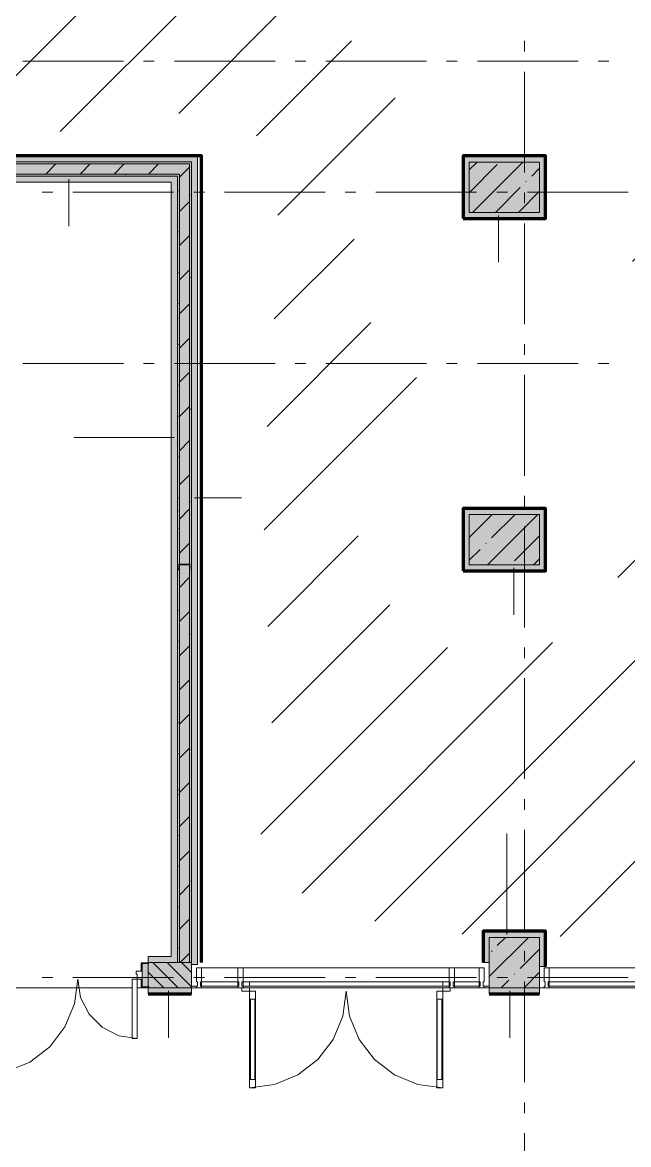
# Model space of a CAD drawing. Header units: millimetres. Extents: x -537608 to 253996, y -217170 to 186033.
# Drawn here: x -230416 to -224392, y 146964 to 158107 of the extents above; entities that cross this region are included whole.
import ezdxf

# ---------------------------------------------------------------- set-up
doc = ezdxf.new("R2010")
doc.units = ezdxf.units.MM
doc.layers.add('16) Лак 1.6м', color=160, linetype='Continuous', lineweight=90)
doc.layers.add('2) окраска коммуникации', color=152, linetype='Continuous', lineweight=30)
doc.layers.add('PDF _Геометрия', color=7, linetype='Continuous')
doc.layers.add('PDF _Сплошная заливка', color=7, linetype='Continuous', true_color=0xffffff)

msp = doc.modelspace()

# ---------------------------------------------------------------- hatches: boundary and pattern name
at = {"layer": '2) окраска коммуникации'}
h = msp.add_hatch(dxfattribs=at)
h.set_pattern_fill('ANSI31', color=5, scale=222)
h.set_pattern_definition([(45, (-258045.5, 58244.4), (-498.4042, 498.4042), [])])
edge = h.paths.add_edge_path()
edge.add_spline(control_points=[(-235816.1191, 159271.232), (-236159.4574, 159033.9082), (-238070.707, 158782.2879), (-238638.1634, 158432.2404), (-238105.9898, 157437.1958), (-235754.1232, 157437.1958), (-234964.4457, 157111.2328), (-232629.7463, 157197.0128), (-230260.7124, 156905.3617), (-229350.8658, 157179.8572), (-227823.0111, 157317.1047), (-227874.2427, 155408.2821), (-228097.4122, 152976.7837), (-227822.7426, 150724.7104), (-228269.0815, 149763.9784), (-227084.5653, 149112.0524), (-225299.2066, 148991.9613), (-224269.1925, 149077.7406), (-223393.6804, 150141.4089), (-223033.1746, 151942.7824), (-223033.1746, 154550.2232), (-224114.1503, 155620.6235), (-222534.7954, 157233.2822), (-223616.3097, 158108.2349), (-222328.7917, 159257.6825), (-224405.9872, 160750.2232), (-223221.471, 161659.5139), (-222637.7958, 162380.0636), (-222998.3466, 163910.6161), (-224371.6993, 165660.5215), (-222551.1261, 167750.2232), (-223117.6326, 168979.9453), (-222465.2915, 170352.4203), (-223735.6423, 171364.6211), (-222688.4609, 172325.3538), (-224215.7041, 173378.4158), (-222584.8491, 174510.7078), (-223546.1958, 175199.8757), (-221881.0047, 176020.4302), (-223048.3552, 176912.5392), (-223134.1899, 177993.3638), (-224026.8692, 177461.5296), (-225297.22, 177718.8682), (-226378.7358, 177221.3459), (-228541.766, 177135.5666), (-230052.4535, 177838.96), (-230103.9537, 176483.6406), (-230103.9537, 175397.7837), (-229211.2743, 175199.8757), (-230121.1209, 173498.5077), (-229039.6066, 172812.2698), (-230258.4573, 170776.7837), (-229761.2561, 169941.1373), (-230774.103, 168425.7837), (-229332.0829, 167750.2232), (-232123.453, 166650.2232), (-233452.141, 167750.2232), (-234104.4836, 166681.5095), (-235855.5078, 167750.2232), (-235443.0905, 165700.2452), (-235100.8307, 164170.835), (-235942.0098, 164546.6834), (-235461.3365, 162982.3976), (-236062.1774, 161973.2927), (-234156.6512, 161458.6141), (-236010.6772, 160206.231), (-235472.7808, 159508.5559), (-235816.1191, 159271.232)], knot_values=[0, 0, 0, 0, 1, 2, 3, 4, 5, 6, 7, 8, 9, 10, 11, 12, 13, 14, 15, 16, 17, 18, 19, 20, 21, 22, 23, 24, 25, 26, 27, 28, 29, 30, 31, 32, 33, 34, 35, 36, 37, 38, 39, 40, 41, 42, 43, 44, 45, 46, 47, 48, 49, 50, 51, 52, 53, 54, 55, 56, 57, 58, 59, 60, 61, 62, 63, 64, 65, 65, 65, 65], degree=3, periodic=0)
edge = h.paths.add_edge_path(flags=16)
edge.add_arc((-231889.6573, 159033.0748), 1468.0305, 125.00000005, 234.99999995, ccw=False)
edge.add_arc((-231607.6582, 161840.8916), 1959.6809, 125.00000005, 234.99999995, ccw=False)
edge.add_arc((-231767.132, 163405.6521), 965.4036, 67.59470151, 177.59470141, ccw=False)
edge.add_arc((-231443.7098, 163069.927), 1229.0586, -22.07713269, 87.92286721, ccw=False)
edge.add_arc((-231143.3293, 161410.3894), 1461.9881, -54.99999995, 54.99999995, ccw=False)
edge.add_arc((-231576.0596, 159327.8343), 1548.9823, -75.15767463, 34.84232527, ccw=False)
edge.add_arc((-231955.4787, 158374.0401), 947.5729, 215.00000005, 324.99999995, ccw=False)
edge = h.paths.add_edge_path(flags=16)
edge.add_arc((-225566.369, 153285.6185), 1536.9915, 125.00000005, 234.99999995, ccw=False)
edge.add_arc((-225538.421, 155843.592), 1585.7174, 125.00000005, 234.99999995, ccw=False)
edge.add_arc((-225137.7183, 159013.7421), 2284.3212, 125.00000005, 234.99999995, ccw=False)
edge.add_arc((-225658.2126, 162012.8119), 1376.867, 125.00000005, 234.99999995, ccw=False)
edge.add_arc((-225574.7307, 164105.3721), 1301.2124, 117.8493612, 227.8493611, ccw=False)
edge.add_arc((-225369.6285, 164519.2026), 1097.085, 27.81836399, 137.81836389, ccw=False)
edge.add_arc((-225613.8121, 163296.7221), 2117.3814, -54.99999995, 54.99999995, ccw=False)
edge.add_arc((-225663.381, 159757.0156), 2203.8023, -54.99999995, 54.99999995, ccw=False)
edge.add_arc((-225163.6815, 156860.1623), 1332.6027, -54.99999995, 54.99999995, ccw=False)
edge.add_arc((-225407.0732, 154329.3545), 1756.9432, -54.99999995, 54.99999995, ccw=False)
edge.add_arc((-225725.9779, 153175.5991), 1357.0078, 237.85706584, 347.85706574, ccw=False)
edge = h.paths.add_edge_path(flags=16)
edge.add_arc((-226395.9174, 168135.9149), 1371.9136, 125.00000005, 234.99999995, ccw=False)
edge.add_arc((-226384.8551, 170399.3253), 1391.2002, 125.00000005, 234.99999995, ccw=False)
edge.add_arc((-226325.4529, 172763.3694), 1494.7648, 125.00000005, 234.99999995, ccw=False)
edge.add_arc((-225896.8545, 175145.79), 1730.4953, 112.00238998, 222.00238988, ccw=False)
edge.add_arc((-226212.3841, 175253.0022), 1533.7869, -7.46862395, 102.53137595, ccw=False)
edge.add_arc((-225760.6269, 173526.9207), 1863.7748, -54.99999995, 54.99999995, ccw=False)
edge.add_arc((-225829.2376, 170375.5045), 1983.3939, -54.99999995, 54.99999995, ccw=False)
edge.add_arc((-225610.4468, 168098.6002), 1126.7789, -74.63234793, 35.36765197, ccw=False)
edge.add_arc((-226247.326, 167667.1454), 1142.021, 215.00000005, 324.99999995, ccw=False)
at = {"layer": 'PDF _Сплошная заливка', "true_color": 0xff7d7d, "transparency": 33554559}
for points in [[(-228736.194, 156721.2553), (-228736.194, 156781.2538), (-239466.1914, 156781.2538), (-239466.1914, 156721.2553), (-229935.4537, 156721.2553)], [(-228736.194, 148751.256), (-228676.1933, 148751.256), (-228676.1933, 156781.2538), (-228736.194, 156781.2538), (-228736.194, 148771.257)], [(-225976.1937, 156720.9065), (-225216.1946, 156720.9065), (-225216.1946, 156780.9072), (-226036.1944, 156780.9072), (-226036.1944, 156720.9065)], [(-225276.1932, 149021.2558), (-225276.1932, 149081.2565), (-225836.1936, 149081.2565), (-225836.1936, 149021.2558), (-225761.1072, 149021.2558)]]:
    msp.add_hatch(color=11, dxfattribs=at).paths.add_polyline_path(points)
at = {"layer": 'PDF _Сплошная заливка', "transparency": 33554559}
for points in [[(-228756.1928, 156701.2544), (-228736.194, 156701.2544), (-228736.194, 156721.2553), (-239526.192, 156721.2553), (-239526.192, 156701.2544), (-237026.5398, 156701.2544), (-237026.5398, 156720.9065), (-236326.5393, 156720.9065), (-236326.5393, 156701.2544), (-231726.1921, 156701.2544), (-231726.1921, 156720.9065), (-231026.1938, 156720.9065), (-231026.1938, 156701.2544), (-229935.4537, 156701.2544)], [(-228876.1941, 148771.257), (-228856.1931, 148771.257), (-228856.1931, 156581.2552), (-228876.1941, 156581.2552), (-228876.1941, 149213.056)]]:
    msp.add_hatch(color=256, dxfattribs=at).paths.add_polyline_path(points)
h = msp.add_hatch(color=256, dxfattribs=at)
h.paths.add_polyline_path([(-228856.1931, 156601.254), (-228756.1928, 156601.254), (-228756.1928, 156701.2544), (-231026.1938, 156701.2544), (-231026.1938, 156601.254), (-229935.4537, 156601.254)], flags=0)
h.paths.add_polyline_path([(-231726.1921, 156601.254), (-231726.1921, 156701.2544), (-236326.5393, 156701.2544), (-236326.5393, 156601.254), (-234944.6682, 156601.254)], flags=0)
h.paths.add_polyline_path([(-237026.5398, 156601.254), (-237026.5398, 156701.2544), (-239526.192, 156701.2544), (-239526.192, 156601.254), (-238284.1467, 156601.254)], flags=0)
h = msp.add_hatch(color=256, dxfattribs=at)
h.paths.add_polyline_path([(-228876.1941, 156581.2552), (-228856.1931, 156581.2552), (-228856.1931, 156601.254), (-231026.1938, 156601.254), (-231026.1938, 156581.2552), (-229935.4537, 156581.2552)], flags=0)
h.paths.add_polyline_path([(-231726.1921, 156581.2552), (-231726.1921, 156601.254), (-236326.5393, 156601.254), (-236326.5393, 156581.2552), (-234944.6682, 156581.2552)], flags=0)
h.paths.add_polyline_path([(-237026.5398, 156581.2552), (-237026.5398, 156601.254), (-238716.1906, 156601.254), (-238716.1906, 156581.2552), (-238284.1467, 156581.2552)], flags=0)
h.paths.add_polyline_path([(-238816.191, 156581.2552), (-238816.191, 156601.254), (-239526.192, 156601.254), (-239526.192, 156581.2552), (-239119.0147, 156581.2552)], flags=0)
at = {"layer": 'PDF _Сплошная заливка', "true_color": 0x56bc34, "transparency": 33554559}
msp.add_hatch(color=85, dxfattribs=at).paths.add_polyline_path([(-228936.1926, 156521.2545), (-228876.1941, 156521.2545), (-228876.1941, 156581.2552), (-230966.1931, 156581.2552), (-230966.1931, 156521.2545), (-229935.4537, 156521.2545)])
h = msp.add_hatch(color=85, dxfattribs=at)
h.paths.add_polyline_path([(-229100.5857, 148771.257), (-228936.1926, 148771.257), (-228936.1926, 148831.2555), (-229166.1926, 148831.2555), (-229166.1926, 148771.257)], flags=0)
h.paths.add_polyline_path([(-231126.192, 148771.257), (-230926.1934, 148771.257), (-230926.1934, 148831.2555), (-231126.192, 148831.2555)], flags=0)
at = {"layer": 'PDF _Сплошная заливка', "transparency": 33554559}
h = msp.add_hatch(color=256, dxfattribs=at)
h.paths.add_polyline_path([(-229100.5857, 148521.2561), (-228736.194, 148521.2561), (-228736.194, 148771.257), (-229164.1925, 148769.2569), (-229164.1925, 148521.2561)], flags=0)
h.paths.add_polyline_path([(-230926.1934, 148521.2561), (-230928.1935, 148771.257), (-231126.192, 148771.257), (-231126.192, 148521.2561), (-230928.1935, 148521.2561)], flags=0)
at = {"layer": 'PDF _Сплошная заливка', "true_color": 0xff7d7d, "transparency": 33554559}
h = msp.add_hatch(color=11, dxfattribs=at)
h.paths.add_polyline_path([(-229100.5857, 148461.2554), (-228736.194, 148461.2554), (-228736.194, 148521.2561), (-229166.1926, 148521.2561), (-229166.1926, 148461.2554)], flags=0)
h.paths.add_polyline_path([(-230926.1934, 148461.2554), (-230926.1934, 148521.2561), (-231066.1935, 148521.2561), (-231066.1935, 148461.2554)], flags=0)

# ---------------------------------------------------------------- linework, layer by layer
at = {"layer": '16) Лак 1.6м'}
for points in [[(-228636.1936, 148771.257), (-228636.1936, 156781.2538), (-239466.1914, 156781.2538), (-239466.1914, 157422.2548)], [(-225216.1946, 148731.2573), (-225216.1946, 149081.2565), (-225836.1936, 149081.2565), (-225836.1936, 148771.257)], [(-229166.1926, 148461.2554), (-228736.194, 148461.2554)], [(-225776.1929, 148461.2554), (-225276.1932, 148461.2554)]]:
    msp.add_lwpolyline(points, dxfattribs=at)
for points in [[(-226036.1944, 156160.9061), (-225216.1946, 156160.9061), (-225216.1946, 156780.9072), (-226036.1944, 156780.9072)], [(-226036.1944, 152660.9077), (-225216.1946, 152660.9077), (-225216.1946, 153280.9066), (-226036.1944, 153280.9066)]]:
    msp.add_lwpolyline(points, close=True, dxfattribs=at)
at = {"layer": 'PDF _Геометрия', "color": 253, "lineweight": 9, "true_color": 0xaaaaaa}
for p, q in [((-225426.1938, 157923.3311), (-225426.1938, 157817.4983)), ((-230411.588, 157721.2549), (-229411.5884, 157721.2549)), ((-229211.5876, 157721.2549), (-229105.7549, 157721.2549)), ((-228905.7541, 157721.2549), (-227905.7546, 157721.2549)), ((-227705.7538, 157721.2549), (-227599.9211, 157721.2549)), ((-227399.9224, 157721.2549), (-226399.9208, 157721.2549)), ((-226199.9222, 157721.2549), (-226094.0894, 157721.2549)), ((-225894.0886, 157721.2549), (-224894.0891, 157721.2549)), ((-224694.0884, 157721.2549), (-224588.2556, 157721.2549)), ((-225426.1938, 157617.4975), (-225426.1938, 156617.4981)), ((-230113.7893, 156421.2542), (-230219.622, 156421.2542)), ((-228913.789, 156421.2542), (-229913.7907, 156421.2542)), ((-228607.9576, 156421.2542), (-228713.7903, 156421.2542)), ((-227407.9573, 156421.2542), (-228407.9569, 156421.2542)), ((-227102.1238, 156421.2542), (-227207.9565, 156421.2542)), ((-225902.1235, 156421.2542), (-226902.123, 156421.2542)), ((-225596.2899, 156421.2542), (-225702.1248, 156421.2542)), ((-225426.1938, 156417.4973), (-225426.1938, 156311.6645)), ((-224396.2897, 156421.2542), (-225396.2914, 156421.2542)), ((-225426.1938, 156111.6637), (-225426.1938, 155111.6642)), ((-225426.1938, 154911.6656), (-225426.1938, 154805.8307)), ((-230411.588, 154721.254), (-229411.5884, 154721.254)), ((-229211.5876, 154721.254), (-229105.7549, 154721.254)), ((-228905.7541, 154721.254), (-227905.7546, 154721.254)), ((-227705.7538, 154721.254), (-227599.9211, 154721.254)), ((-227399.9224, 154721.254), (-226399.9208, 154721.254)), ((-226199.9222, 154721.254), (-226094.0894, 154721.254)), ((-225894.0886, 154721.254), (-224894.0891, 154721.254)), ((-224694.0884, 154721.254), (-224588.2556, 154721.254)), ((-225426.1938, 154605.8321), (-225426.1938, 153605.8325)), ((-225426.1938, 153405.8318), (-225426.1938, 153299.999)), ((-225426.1938, 153099.9982), (-225426.1938, 152099.9987)), ((-225426.1938, 151900.0001), (-225426.1938, 151794.1652)), ((-225426.1938, 151594.1666), (-225426.1938, 150594.167)), ((-225426.1938, 150394.1663), (-225426.1938, 150288.3336)), ((-225426.1938, 150088.3328), (-225426.1938, 149088.3332)), ((-225426.1938, 148888.3325), (-225426.1938, 148782.4998)), ((-228816.1934, 148771.257), (-228824.1938, 148771.257)), ((-230113.7893, 148621.2564), (-230219.622, 148621.2564)), ((-228913.789, 148621.2564), (-229913.7907, 148621.2564)), ((-228607.9576, 148621.2564), (-228713.7903, 148621.2564)), ((-227407.9573, 148621.2564), (-228407.9569, 148621.2564)), ((-227102.1238, 148621.2564), (-227207.9565, 148621.2564)), ((-225902.1235, 148621.2564), (-226902.123, 148621.2564)), ((-225596.2899, 148621.2564), (-225702.1248, 148621.2564)), ((-225426.1938, 148582.499), (-225426.1938, 147582.4994)), ((-224396.2897, 148621.2564), (-225396.2914, 148621.2564)), ((-225426.1938, 147382.5008), (-225426.1938, 147276.6659)), ((-225426.1938, 147076.6673), (-225426.1938, 146076.6677))]:
    msp.add_line(p, q, dxfattribs=at)
at = {"layer": 'PDF _Геометрия', "lineweight": 9}
for p, q in [((-228736.194, 156781.2538), (-239466.1914, 156781.2538)), ((-228676.1933, 156781.2538), (-228736.194, 156781.2538)), ((-228676.1933, 148751.256), (-228676.1933, 156781.2538)), ((-225216.1946, 156780.9072), (-226036.1944, 156780.9072)), ((-226036.1944, 156780.9072), (-226036.1944, 156720.9065)), ((-225216.1946, 156720.9065), (-225216.1946, 156780.9072)), ((-228736.194, 156721.2553), (-239466.1914, 156721.2553)), ((-228736.194, 156721.2553), (-239466.1914, 156721.2553)), ((-228756.1928, 156701.2544), (-231026.1938, 156701.2544)), ((-230182.2425, 156601.254), (-230082.242, 156701.2544)), ((-229842.8315, 156601.254), (-229742.831, 156701.2544)), ((-229503.4205, 156601.254), (-229403.4201, 156701.2544)), ((-229164.0074, 156601.254), (-229064.0091, 156701.2544)), ((-228824.5964, 156601.254), (-228756.1928, 156669.6576)), ((-228756.1928, 156601.254), (-228756.1928, 156701.2544)), ((-228736.194, 156701.2544), (-228736.194, 156721.2553)), ((-228736.194, 156701.2544), (-228736.194, 156721.2553)), ((-228736.194, 156601.254), (-228736.194, 156701.2544)), ((-226036.1944, 156720.9065), (-226036.1944, 156160.9061)), ((-225976.1937, 156643.1806), (-225898.4656, 156720.9065)), ((-225276.1932, 156720.9065), (-225976.1937, 156720.9065)), ((-225976.1937, 156720.9065), (-225976.1937, 156220.9068)), ((-225976.1937, 156220.9068), (-225976.1937, 156720.9065)), ((-225976.1937, 156720.9065), (-225276.1932, 156720.9065)), ((-225976.1937, 156415.0816), (-225696.7016, 156694.5716)), ((-225942.2696, 156220.9068), (-225442.2698, 156720.9065)), ((-225276.1932, 156220.9068), (-225276.1932, 156720.9065)), ((-225276.1932, 156720.9065), (-225276.1932, 156220.9068)), ((-225216.1946, 156220.9068), (-225216.1946, 156720.9065)), ((-228856.1931, 156601.254), (-231026.1938, 156601.254)), ((-231026.1938, 156581.2552), (-228876.1941, 156581.2552)), ((-228876.1941, 156581.2552), (-230966.1931, 156581.2552)), ((-228876.1941, 156521.2545), (-228876.1941, 156581.2552)), ((-228876.1941, 156581.2552), (-228876.1941, 156521.2545)), ((-228856.1931, 156569.6573), (-228824.5964, 156601.254)), ((-228856.1931, 156581.2552), (-228856.1931, 156601.254)), ((-228856.1931, 148771.257), (-228856.1931, 156581.2552)), ((-228756.1928, 156581.2552), (-228756.1928, 156601.254)), ((-228756.1928, 148771.257), (-228756.1928, 156581.2552)), ((-228736.194, 156581.2552), (-228736.194, 156601.254)), ((-228736.194, 156581.2552), (-228736.194, 148771.257)), ((-228736.194, 148771.257), (-228736.194, 156581.2552)), ((-225354.5542, 156580.5232), (-225276.1932, 156658.8842)), ((-228936.1926, 156521.2545), (-230966.1931, 156521.2545)), ((-229954.4039, 156551.2538), (-229954.4039, 156085.1049)), ((-228936.1926, 148831.2555), (-228936.1926, 156521.2545)), ((-228876.1941, 148771.257), (-228876.1941, 156521.2545)), ((-228876.1941, 156521.2545), (-228876.1941, 148771.257)), ((-225714.1706, 156220.9068), (-225468.6047, 156466.4748)), ((-225411.5795, 156523.4979), (-225406.8386, 156528.2409)), ((-225486.0716, 156220.9068), (-225276.1932, 156430.7853)), ((-228856.1931, 156230.2463), (-228756.1928, 156330.2466)), ((-226036.1944, 156160.9061), (-225976.1937, 156160.9061)), ((-225976.1937, 156220.9068), (-225276.1932, 156220.9068)), ((-225276.1932, 156220.9068), (-225976.1937, 156220.9068)), ((-225976.1937, 156160.9061), (-225216.1946, 156160.9061)), ((-225683.3533, 156190.9075), (-225683.3533, 155724.7565)), ((-225216.1946, 156160.9061), (-225216.1946, 156220.9068)), ((-228856.1931, 155890.8353), (-228756.1928, 155990.8357)), ((-228856.1931, 155551.4243), (-228756.1928, 155651.4247)), ((-228856.1931, 155212.0134), (-228756.1928, 155312.0137)), ((-228856.1931, 154872.6024), (-228756.1928, 154972.6028)), ((-228856.1931, 154533.1914), (-228756.1928, 154633.1918)), ((-228856.1931, 154193.7805), (-228756.1928, 154293.7808)), ((-228906.1934, 153985.8073), (-229906.1929, 153985.8073)), ((-228856.1931, 153854.3695), (-228756.1928, 153954.3677)), ((-228856.1931, 153514.9585), (-228756.1928, 153614.9567)), ((-228706.1926, 153386.9525), (-228240.0437, 153386.9525)), ((-228856.1931, 153175.5454), (-228756.1928, 153275.5458)), ((-225976.1937, 153280.9066), (-226036.1944, 153280.9066)), ((-226036.1944, 153280.9066), (-226036.1944, 152660.9077)), ((-225276.1932, 153280.9066), (-225976.1937, 153280.9066)), ((-225976.1937, 152993.6036), (-225748.8913, 153220.9082)), ((-225276.1932, 153220.9082), (-225976.1937, 153220.9082)), ((-225976.1937, 153220.9082), (-225976.1937, 152720.9084)), ((-225976.1937, 152720.9084), (-225976.1937, 153220.9082)), ((-225976.1937, 153220.9082), (-225276.1932, 153220.9082)), ((-225792.6931, 152720.9084), (-225292.6934, 153220.9082)), ((-225753.7269, 152987.9715), (-225520.7923, 153220.9082)), ((-225216.1946, 153280.9066), (-225276.1932, 153280.9066)), ((-225276.1932, 152720.9084), (-225276.1932, 153220.9082)), ((-225276.1932, 153220.9082), (-225276.1932, 152720.9084)), ((-225216.1946, 152720.9084), (-225216.1946, 153280.9066)), ((-225525.6279, 152759.8746), (-225276.1932, 153009.3094)), ((-228856.1931, 152836.1345), (-228756.1928, 152936.1348)), ((-225810.7521, 152930.9483), (-225806.0113, 152935.6892)), ((-225976.1937, 152765.5068), (-225867.7774, 152873.9231)), ((-225336.4974, 152720.9084), (-225276.1932, 152781.2105)), ((-226036.1944, 152660.9077), (-225976.1937, 152660.9077)), ((-225976.1937, 152720.9084), (-225276.1932, 152720.9084)), ((-225276.1932, 152720.9084), (-225976.1937, 152720.9084)), ((-225976.1937, 152660.9077), (-225216.1946, 152660.9077)), ((-225531.9145, 152690.9069), (-225531.9145, 152224.758)), ((-225216.1946, 152660.9077), (-225216.1946, 152720.9084)), ((-228856.1931, 152496.7235), (-228756.1928, 152596.7238)), ((-228856.1931, 152157.3125), (-228756.1928, 152257.3129)), ((-228856.1931, 151817.9016), (-228756.1928, 151917.9019)), ((-228856.1931, 151478.4906), (-228756.1928, 151578.4909)), ((-228856.1931, 151139.0796), (-228756.1928, 151239.08)), ((-228856.1931, 150799.6687), (-228756.1928, 150899.669)), ((-228856.1931, 150460.2577), (-228756.1928, 150560.258)), ((-228856.1931, 150120.8467), (-228756.1928, 150220.8471)), ((-225601.1858, 149051.2572), (-225601.1858, 150051.2568)), ((-228856.1931, 149781.4358), (-228756.1928, 149881.4339)), ((-228856.1931, 149442.0248), (-228756.1928, 149542.023)), ((-228856.1931, 149102.6117), (-228756.1928, 149202.612)), ((-225276.1932, 149081.2565), (-225836.1936, 149081.2565)), ((-225836.1936, 149081.2565), (-225836.1936, 149021.2558)), ((-225836.1936, 149021.2558), (-225836.1936, 148771.257)), ((-225776.1929, 148631.6358), (-225386.573, 149021.2558)), ((-225776.1929, 149021.2558), (-225776.1929, 148521.2561)), ((-225276.1932, 149021.2558), (-225776.1929, 149021.2558)), ((-225696.7016, 148939.2261), (-225614.6719, 149021.2558)), ((-225216.1946, 149081.2565), (-225276.1932, 149081.2565)), ((-225276.1932, 148521.2561), (-225276.1932, 149021.2558)), ((-225216.1946, 148731.2573), (-225216.1946, 149081.2565)), ((-225753.7269, 148882.2009), (-225748.986, 148886.9417)), ((-225468.6047, 148711.1272), (-225276.1932, 148903.5366)), ((-229164.1925, 148769.2569), (-229234.1937, 148769.2569)), ((-229234.1937, 148769.2569), (-229234.1937, 148686.2562)), ((-229226.1933, 148686.2562), (-229226.1933, 148761.2566)), ((-229226.1933, 148761.2566), (-229164.1925, 148761.2566)), ((-229226.1933, 148761.2566), (-229226.1933, 148531.2565)), ((-229166.1926, 148761.2566), (-229226.1933, 148761.2566)), ((-229166.1926, 148771.257), (-229166.1926, 148831.2555)), ((-229166.1926, 148831.2555), (-228936.1926, 148831.2555)), ((-229166.1926, 148771.257), (-228936.1926, 148771.257)), ((-228936.1926, 148771.257), (-229166.1926, 148771.257)), ((-229166.1926, 148531.2565), (-229166.1926, 148761.2566)), ((-229164.1925, 148761.2566), (-229164.1925, 148769.2569)), ((-228868.7212, 148521.2561), (-229118.7221, 148771.257)), ((-228736.194, 148530.1499), (-228977.3011, 148771.257)), ((-228936.1926, 148771.257), (-228876.1941, 148771.257)), ((-228876.1941, 148771.257), (-228936.1926, 148771.257)), ((-228876.1941, 148771.257), (-228856.1931, 148771.257)), ((-228756.1928, 148771.257), (-228856.1931, 148771.257)), ((-228848.1389, 148771.257), (-228756.1928, 148863.201)), ((-228736.194, 148671.571), (-228835.8778, 148771.257)), ((-228736.194, 148771.257), (-228756.1928, 148771.257)), ((-228736.194, 148521.2561), (-228736.194, 148771.257)), ((-228736.194, 148771.257), (-228736.194, 148751.256)), ((-225836.1936, 148771.257), (-225776.1929, 148771.257)), ((-229226.1933, 148686.2562), (-229286.1939, 148686.2562)), ((-229286.1939, 148686.2562), (-229286.1939, 148656.257)), ((-229286.1939, 148656.257), (-229276.1935, 148656.257)), ((-229276.1935, 148656.257), (-229276.1935, 148606.2568)), ((-229234.1937, 148686.2562), (-229226.1933, 148686.2562)), ((-229226.1933, 148606.2568), (-229226.1933, 148686.2562)), ((-229010.1422, 148521.2561), (-229166.1926, 148677.3064)), ((-228736.194, 148751.256), (-228676.1933, 148751.256)), ((-228636.1936, 148718.2556), (-228686.1938, 148718.2556)), ((-228686.1938, 148718.2556), (-228686.1938, 148578.2555)), ((-228273.6922, 148718.2556), (-228636.1936, 148718.2556)), ((-228636.1936, 148578.2555), (-228636.1936, 148718.2556)), ((-228223.6941, 148718.2556), (-228273.6922, 148718.2556)), ((-228273.6922, 148718.2556), (-228273.6922, 148578.2555)), ((-226173.6927, 148718.2556), (-228223.6941, 148718.2556)), ((-228223.6941, 148578.2555), (-228223.6941, 148718.2556)), ((-226123.6947, 148718.2556), (-226173.6927, 148718.2556)), ((-226173.6927, 148718.2556), (-226173.6927, 148578.2555)), ((-225876.1933, 148718.2556), (-226123.6947, 148718.2556)), ((-226123.6947, 148578.2555), (-226123.6947, 148718.2556)), ((-225826.1931, 148718.2556), (-225876.1933, 148718.2556)), ((-225876.1933, 148718.2556), (-225876.1933, 148578.2555)), ((-225826.1931, 148578.2555), (-225826.1931, 148718.2556)), ((-225525.6279, 148654.1019), (-225520.8871, 148658.8427)), ((-225430.3769, 148521.2561), (-225276.1932, 148675.4376)), ((-225276.1932, 148731.2573), (-225216.1946, 148731.2573)), ((-225181.1941, 148718.2556), (-225231.1943, 148718.2556)), ((-225231.1943, 148718.2556), (-225231.1943, 148578.2555)), ((-224306.195, 148718.2556), (-225181.1941, 148718.2556)), ((-225181.1941, 148578.2555), (-225181.1941, 148718.2556)), ((-229898.5628, 148360.3787), (-229866.1932, 148606.2568)), ((-229866.1932, 148606.2568), (-229837.3156, 148423.9361)), ((-229276.1935, 148606.2568), (-229326.1937, 148606.2568)), ((-229326.1937, 148606.2568), (-229326.1937, 148016.2571)), ((-229276.1935, 148016.2571), (-229276.1935, 148606.2568)), ((-229276.1935, 148606.2568), (-229226.1933, 148606.2568)), ((-229226.1933, 148606.2568), (-229234.1937, 148606.2568)), ((-229234.1937, 148606.2568), (-229234.1937, 148523.2561)), ((-229226.1933, 148531.2565), (-229226.1933, 148606.2568)), ((-229151.5633, 148521.2561), (-229166.1926, 148535.8854)), ((-228686.1938, 148578.2555), (-228676.1933, 148578.2555)), ((-228676.1933, 148538.2557), (-228686.1938, 148538.2557)), ((-228686.1938, 148538.2557), (-228686.1938, 148521.2561)), ((-228676.1933, 148578.2555), (-228676.1933, 148538.2557)), ((-228646.1941, 148538.2557), (-228646.1941, 148578.2555)), ((-228646.1941, 148578.2555), (-228636.1936, 148578.2555)), ((-228636.1936, 148538.2557), (-228646.1941, 148538.2557)), ((-228636.1936, 148538.2557), (-228636.1936, 148578.2555)), ((-228636.1936, 148578.2555), (-228273.6922, 148578.2555)), ((-228273.6922, 148538.2557), (-228636.1936, 148538.2557)), ((-228636.1936, 148521.2561), (-228636.1936, 148538.2557)), ((-228273.6922, 148578.2555), (-228263.6939, 148578.2555)), ((-228273.6922, 148578.2555), (-228273.6922, 148538.2557)), ((-228263.6939, 148538.2557), (-228273.6922, 148538.2557)), ((-228273.6922, 148538.2557), (-228273.6922, 148521.2561)), ((-228263.6939, 148578.2555), (-228263.6939, 148538.2557)), ((-228233.6925, 148538.2557), (-228233.6925, 148578.2555)), ((-228233.6925, 148578.2555), (-228223.6941, 148578.2555)), ((-228223.6941, 148538.2557), (-228233.6925, 148538.2557)), ((-228223.6941, 148538.2557), (-228223.6941, 148578.2555)), ((-228223.6941, 148578.2555), (-226173.6927, 148578.2555)), ((-226173.6927, 148538.2557), (-228223.6941, 148538.2557)), ((-228223.6941, 148521.2561), (-228223.6941, 148538.2557)), ((-228158.6943, 148578.2555), (-228158.6943, 148538.2557)), ((-228158.6943, 148538.2557), (-228158.6943, 148578.2555)), ((-226238.6947, 148538.2557), (-226238.6947, 148578.2555)), ((-226238.6947, 148578.2555), (-226238.6947, 148538.2557)), ((-226173.6927, 148578.2555), (-226173.6927, 148538.2557)), ((-226173.6927, 148578.2555), (-226163.6944, 148578.2555)), ((-226163.6944, 148538.2557), (-226173.6927, 148538.2557)), ((-226173.6927, 148538.2557), (-226173.6927, 148521.2561)), ((-226163.6944, 148578.2555), (-226163.6944, 148538.2557)), ((-226133.693, 148538.2557), (-226133.693, 148578.2555)), ((-226133.693, 148578.2555), (-226123.6947, 148578.2555)), ((-226123.6947, 148538.2557), (-226133.693, 148538.2557)), ((-226123.6947, 148538.2557), (-226123.6947, 148578.2555)), ((-226123.6947, 148578.2555), (-225876.1933, 148578.2555)), ((-225876.1933, 148538.2557), (-226123.6947, 148538.2557)), ((-226123.6947, 148521.2561), (-226123.6947, 148538.2557)), ((-225876.1933, 148578.2555), (-225876.1933, 148538.2557)), ((-225876.1933, 148578.2555), (-225866.1928, 148578.2555)), ((-225866.1928, 148538.2557), (-225876.1933, 148538.2557)), ((-225876.1933, 148538.2557), (-225876.1933, 148521.2561)), ((-225866.1928, 148578.2555), (-225866.1928, 148538.2557)), ((-225836.1936, 148538.2557), (-225836.1936, 148578.2555)), ((-225836.1936, 148578.2555), (-225826.1931, 148578.2555)), ((-225826.1931, 148538.2557), (-225836.1936, 148538.2557)), ((-225826.1931, 148521.2561), (-225826.1931, 148538.2557)), ((-225658.4737, 148521.2561), (-225582.6532, 148597.0766)), ((-225231.1943, 148578.2555), (-225221.1938, 148578.2555)), ((-225221.1938, 148538.2557), (-225231.1943, 148538.2557)), ((-225231.1943, 148538.2557), (-225231.1943, 148521.2561)), ((-225221.1938, 148578.2555), (-225221.1938, 148538.2557)), ((-225191.1946, 148538.2557), (-225191.1946, 148578.2555)), ((-225191.1946, 148578.2555), (-225181.1941, 148578.2555)), ((-225181.1941, 148538.2557), (-225191.1946, 148538.2557)), ((-225181.1941, 148538.2557), (-225181.1941, 148578.2555)), ((-225181.1941, 148578.2555), (-224306.195, 148578.2555)), ((-224306.195, 148538.2557), (-225181.1941, 148538.2557)), ((-225181.1941, 148521.2561), (-225181.1941, 148538.2557)), ((-229837.3156, 148423.9361), (-229753.5141, 148259.4634)), ((-229234.1937, 148523.2561), (-229164.1925, 148523.2561)), ((-229164.1925, 148531.2565), (-229226.1933, 148531.2565)), ((-229226.1933, 148531.2565), (-229166.1926, 148531.2565)), ((-229166.1926, 148521.2561), (-229166.1926, 148461.2554)), ((-228736.194, 148521.2561), (-229166.1926, 148521.2561)), ((-229166.1926, 148521.2561), (-228736.194, 148521.2561)), ((-229166.1926, 148461.2554), (-228736.194, 148461.2554)), ((-229164.1925, 148523.2561), (-229164.1925, 148531.2565)), ((-228963.1346, 148491.2568), (-228963.1346, 148025.1057)), ((-228736.194, 148461.2554), (-228736.194, 148521.2561)), ((-228686.1938, 148521.2561), (-228636.1936, 148521.2561)), ((-228273.6922, 148521.2561), (-228636.1936, 148521.2561)), ((-228273.6922, 148521.2561), (-228223.6941, 148521.2561)), ((-228233.6925, 148488.2556), (-228233.6925, 148521.2561)), ((-228233.6925, 148521.2561), (-228233.6925, 148488.2556)), ((-228158.6943, 148488.2556), (-228233.6925, 148488.2556)), ((-228233.6925, 148488.2556), (-228158.6943, 148488.2556)), ((-226173.6927, 148521.2561), (-228223.6941, 148521.2561)), ((-228158.6943, 148488.2556), (-228158.6943, 148521.2561)), ((-228158.6943, 148521.2561), (-228158.6943, 148488.2556)), ((-228098.6937, 148488.2556), (-228158.6943, 148488.2556)), ((-228158.6943, 148488.2556), (-228158.6943, 147528.2558)), ((-228098.6937, 148488.2556), (-228158.6943, 148488.2556)), ((-228158.6943, 148488.2556), (-228158.6943, 147528.2558)), ((-228158.6943, 148488.2556), (-228158.6943, 147528.2558)), ((-228098.6937, 147528.2558), (-228098.6937, 148488.2556)), ((-228098.6937, 147528.2558), (-228098.6937, 148488.2556)), ((-227231.4043, 148239.7897), (-227198.6945, 148488.2556)), ((-227198.6945, 148488.2556), (-227165.9825, 148239.7897)), ((-226298.6932, 148488.2556), (-226238.6947, 148488.2556)), ((-226298.6932, 147528.2558), (-226298.6932, 148488.2556)), ((-226298.6932, 148488.2556), (-226298.6932, 147528.2558)), ((-226238.6947, 148488.2556), (-226298.6932, 148488.2556)), ((-226238.6947, 148488.2556), (-226238.6947, 148521.2561)), ((-226238.6947, 148521.2561), (-226238.6947, 148488.2556)), ((-226238.6947, 147528.2558), (-226238.6947, 148488.2556)), ((-226238.6947, 148488.2556), (-226163.6944, 148488.2556)), ((-226163.6944, 148488.2556), (-226238.6947, 148488.2556)), ((-226238.6947, 148488.2556), (-226238.6947, 147528.2558)), ((-226238.6947, 147528.2558), (-226238.6947, 148488.2556)), ((-226173.6927, 148521.2561), (-226123.6947, 148521.2561)), ((-226163.6944, 148488.2556), (-226163.6944, 148521.2561)), ((-226163.6944, 148521.2561), (-226163.6944, 148488.2556)), ((-225876.1933, 148521.2561), (-226123.6947, 148521.2561)), ((-225876.1933, 148521.2561), (-225826.1931, 148521.2561)), ((-225776.1929, 148521.2561), (-225276.1932, 148521.2561)), ((-225776.1929, 148521.2561), (-225776.1929, 148461.2554)), ((-225776.1929, 148461.2554), (-225276.1932, 148461.2554)), ((-225571.869, 148491.2568), (-225571.869, 148025.1057)), ((-225276.1932, 148461.2554), (-225276.1932, 148521.2561)), ((-225231.1943, 148521.2561), (-225181.1941, 148521.2561)), ((-224306.195, 148521.2561), (-225181.1941, 148521.2561)), ((-229993.4693, 148131.2571), (-229898.5628, 148360.3787)), ((-228158.6943, 148408.2561), (-228098.6937, 148408.2561)), ((-228148.6939, 147608.2573), (-228148.6939, 148408.2561)), ((-228104.694, 147608.2573), (-228104.694, 148408.2561)), ((-226238.6947, 148408.2561), (-226298.6932, 148408.2561)), ((-226292.6929, 147608.2573), (-226292.6929, 148408.2561)), ((-226248.693, 147608.2573), (-226248.693, 148408.2561)), ((-229753.5141, 148259.4634), (-229622.9869, 148128.9362)), ((-227327.3098, 148008.2568), (-227231.4043, 148239.7897)), ((-227165.9825, 148239.7897), (-227070.0771, 148008.2568)), ((-230144.4409, 147934.5051), (-229993.4693, 148131.2571)), ((-229622.9869, 148128.9362), (-229458.512, 148045.1326)), ((-229458.512, 148045.1326), (-229276.1935, 148016.2571)), ((-229326.1937, 148016.2571), (-229276.1935, 148016.2571)), ((-227479.8702, 147809.4337), (-227327.3098, 148008.2568)), ((-227070.0771, 148008.2568), (-226917.5166, 147809.4337)), ((-230341.1928, 147783.5315), (-230144.4409, 147934.5051)), ((-230570.3144, 147688.6271), (-230341.1928, 147783.5315)), ((-227678.6934, 147656.8732), (-227479.8702, 147809.4337)), ((-226917.5166, 147809.4337), (-226718.6935, 147656.8732)), ((-227910.2263, 147560.9678), (-227678.6934, 147656.8732)), ((-226718.6935, 147656.8732), (-226487.1606, 147560.9678)), ((-228158.6943, 147608.2573), (-228098.6937, 147608.2573)), ((-228158.6943, 147528.2558), (-227910.2263, 147560.9678)), ((-226487.1606, 147560.9678), (-226238.6947, 147528.2558)), ((-226238.6947, 147608.2573), (-226298.6932, 147608.2573)), ((-228158.6943, 147528.2558), (-228098.6937, 147528.2558)), ((-228158.6943, 147528.2558), (-228098.6937, 147528.2558)), ((-226238.6947, 147528.2558), (-226298.6932, 147528.2558)), ((-226298.6932, 147528.2558), (-226238.6947, 147528.2558))]:
    msp.add_line(p, q, dxfattribs=at)
at = {"layer": 'PDF _Геометрия', "color": 8, "lineweight": 9, "true_color": 0x787878}
for p, q in [((-228903.1964, 156721.2553), (-228903.3105, 156721.0594)), ((-228757.7321, 156720.829), (-228757.9776, 156721.2553)), ((-229387.2622, 156592.0049), (-229390.6143, 156597.8135)), ((-229089.7972, 156601.254), (-229092.8975, 156595.8824)), ((-228872.5922, 156433.8123), (-228865.8879, 156433.8123)), ((-228737.5934, 156398.4888), (-228740.9455, 156392.6823)), ((-228872.5922, 156027.4122), (-228865.8879, 156027.4122)), ((-228872.5922, 155621.0121), (-228865.8879, 155621.0121)), ((-228741.2405, 155579.3718), (-228744.5926, 155573.5653)), ((-228872.5922, 155316.212), (-228865.8879, 155316.212)), ((-228856.4515, 155176.6209), (-228859.8036, 155170.8123)), ((-228872.5922, 154909.8119), (-228865.8879, 154909.8119)), ((-228736.8248, 154855.818), (-228740.1791, 154861.6267)), ((-228872.5922, 154503.4118), (-228865.8879, 154503.4118)), ((-228746.7908, 154263.478), (-228750.1429, 154269.2845)), ((-228872.5922, 154198.6139), (-228865.8879, 154198.6139)), ((-228872.5922, 153792.2138), (-228865.8879, 153792.2138)), ((-228872.5922, 153385.8136), (-228865.8879, 153385.8136)), ((-228738.5708, 153348.7979), (-228741.923, 153342.9914)), ((-228868.3186, 153254.772), (-228871.6729, 153260.5806)), ((-228872.5922, 153081.0135), (-228865.8879, 153081.0135)), ((-228856.1931, 153030.5699), (-228858.0598, 153033.8036)), ((-228856.1931, 152941.8681), (-228857.134, 152940.2384)), ((-228872.5922, 152674.6134), (-228865.8879, 152674.6134)), ((-228872.5922, 152268.2133), (-228865.8879, 152268.2133)), ((-228749.4605, 152032.9041), (-228752.8126, 152038.7106)), ((-228872.5922, 151963.4132), (-228865.8879, 151963.4132)), ((-228872.5922, 151557.0131), (-228865.8879, 151557.0131)), ((-228872.5922, 151150.613), (-228865.8879, 151150.613)), ((-228870.9904, 151024.198), (-228874.3425, 151030.0067)), ((-228749.5122, 150891.4469), (-228752.8643, 150885.6403)), ((-228872.5922, 150845.815), (-228865.8879, 150845.815)), ((-228872.5922, 150439.4149), (-228865.8879, 150439.4149)), ((-228864.7232, 150488.6939), (-228868.0753, 150482.8873)), ((-228872.5922, 150033.0148), (-228865.8879, 150033.0148)), ((-228752.1301, 149802.328), (-228755.4823, 149808.1367)), ((-228872.5922, 149728.2147), (-228865.8879, 149728.2147)), ((-228738.5192, 149575.5531), (-228741.8713, 149581.3596)), ((-228872.5922, 149321.8146), (-228865.8879, 149321.8146)), ((-228872.5922, 148915.4145), (-228865.8879, 148915.4145))]:
    msp.add_line(p, q, dxfattribs=at)
at = {"layer": 'PDF _Геометрия', "color": 253, "lineweight": 20, "true_color": 0xaaaaaa}
for p, q in [((-228751.6457, 152725.9958), (-228861.6466, 152725.9958)), ((-228861.6466, 152725.9958), (-228861.6466, 152670.9943)), ((-228861.6466, 152670.9943), (-228856.6453, 152670.9943)), ((-228856.6453, 152720.9945), (-228756.6448, 152720.9945)), ((-228856.6453, 152670.9943), (-228856.6453, 152720.9945)), ((-228756.6448, 152720.9945), (-228756.6448, 152670.9943)), ((-228756.6448, 152670.9943), (-228751.6457, 152670.9943)), ((-228751.6457, 152670.9943), (-228751.6457, 152725.9958))]:
    msp.add_line(p, q, dxfattribs=at)
at = {"layer": 'PDF _Геометрия', "color": 9, "lineweight": 9, "true_color": 0xc0c0c0}
for p, q in [((-228736.194, 148538.2557), (-228686.1938, 148538.2557)), ((-225826.1931, 148538.2557), (-225776.1929, 148538.2557)), ((-229326.1937, 148521.2561), (-230766.1923, 148521.2561)), ((-230766.1923, 148521.2561), (-229326.1937, 148521.2561)), ((-229166.1926, 148521.2561), (-229276.1935, 148521.2561)), ((-229276.1935, 148521.2561), (-229166.1926, 148521.2561)), ((-228686.1938, 148521.2561), (-228736.194, 148521.2561)), ((-225776.1929, 148521.2561), (-225826.1931, 148521.2561)), ((-225231.1943, 148521.2561), (-225276.1932, 148521.2561)), ((-225276.1932, 148521.2561), (-225231.1943, 148521.2561))]:
    msp.add_line(p, q, dxfattribs=at)
at = {"layer": 'PDF _Сплошная заливка', "lineweight": 35, "transparency": 33554559}
for points in [[(-228736.194, 148771.257), (-228736.194, 156701.2544), (-228756.1928, 148771.257), (-228756.1928, 156701.2544)], [(-225976.1937, 156220.9068), (-225276.1932, 156220.9068), (-225976.1937, 156720.9065), (-225276.1932, 156720.9065)], [(-228756.1928, 148771.257), (-228756.1928, 156601.254), (-228856.1931, 148771.257), (-228856.1931, 156601.254)], [(-225976.1937, 152720.9084), (-225276.1932, 152720.9084), (-225976.1937, 153220.9082), (-225276.1932, 153220.9082)], [(-225776.1929, 148521.2561), (-225276.1932, 148521.2561), (-225776.1929, 149021.2558), (-225276.1932, 149021.2558)]]:
    msp.add_solid(points, dxfattribs=at)
at = {"layer": 'PDF _Сплошная заливка', "color": 11, "lineweight": 35, "true_color": 0xff7d7d, "transparency": 33554559}
for points in [[(-225976.1937, 156160.9061), (-225976.1937, 156720.9065), (-226036.1944, 156160.9061), (-226036.1944, 156720.9065)], [(-225216.1946, 156220.9068), (-225216.1946, 156720.9065), (-225276.1932, 156220.9068), (-225276.1932, 156720.9065)], [(-225976.1937, 156160.9061), (-225216.1946, 156160.9061), (-225976.1937, 156220.9068), (-225216.1946, 156220.9068)], [(-225976.1937, 152660.9077), (-225976.1937, 153280.9066), (-226036.1944, 152660.9077), (-226036.1944, 153280.9066)], [(-225276.1932, 153220.9082), (-225276.1932, 153280.9066), (-225976.1937, 153220.9082), (-225976.1937, 153280.9066)], [(-225216.1946, 152720.9084), (-225216.1946, 153280.9066), (-225276.1932, 152720.9084), (-225276.1932, 153280.9066)], [(-225976.1937, 152660.9077), (-225216.1946, 152660.9077), (-225976.1937, 152720.9084), (-225216.1946, 152720.9084)], [(-225776.1929, 148771.257), (-225776.1929, 149021.2558), (-225836.1936, 148771.257), (-225836.1936, 149021.2558)], [(-225216.1946, 148731.2573), (-225216.1946, 149081.2565), (-225276.1932, 148731.2573), (-225276.1932, 149081.2565)], [(-225776.1929, 148461.2554), (-225276.1932, 148461.2554), (-225776.1929, 148521.2561), (-225276.1932, 148521.2561)]]:
    msp.add_solid(points, dxfattribs=at)
at = {"layer": 'PDF _Сплошная заливка', "color": 85, "lineweight": 35, "true_color": 0x56bc34, "transparency": 33554559}
msp.add_solid([(-228876.1941, 148771.257), (-228876.1941, 156521.2545), (-228936.1926, 148771.257), (-228936.1926, 156521.2545)], dxfattribs=at)
at = {"layer": 'PDF _Сплошная заливка', "color": 7, "lineweight": 35, "true_color": 0xf4f4f4, "transparency": 33554559}
msp.add_solid([(-229166.1926, 148531.2565), (-229166.1926, 148761.2566), (-229226.1933, 148531.2565), (-229226.1933, 148761.2566)], dxfattribs=at)

doc.saveas('drawing.dxf')
